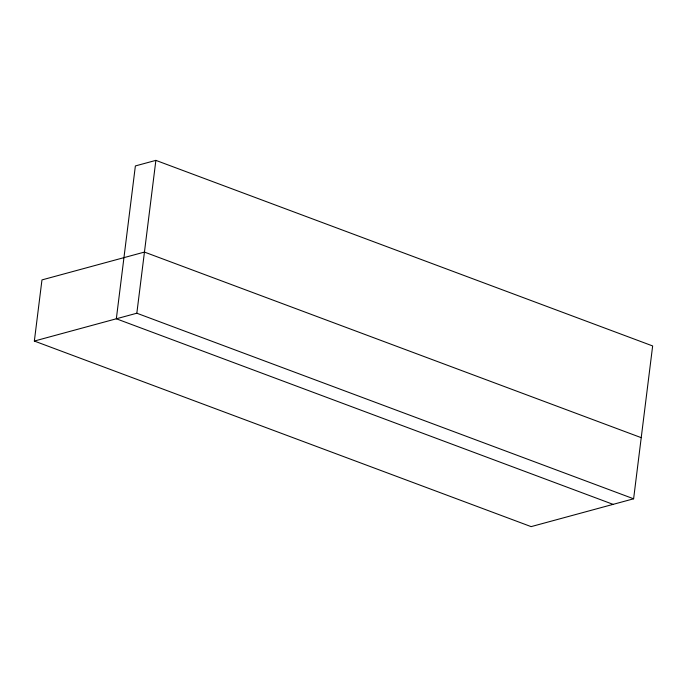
<?xml version="1.0" encoding="UTF-8"?>
<svg xmlns="http://www.w3.org/2000/svg" width="687" height="687" viewBox="0 0 687 687"><rect width="100%" height="100%" fill="white"/><g stroke="black" fill="none" stroke-linecap="round" stroke-linejoin="round"><path stroke-width="1.03" d="M613.113 504.361L116.335 318.785L135.373 165.936L155.872 160.372L652.65 345.947L633.612 498.796L531.128 526.628L34.35 341.053L41.967 279.91L144.442 252.077L641.229 437.662M34.35 341.053L136.833 313.22L155.872 160.372M136.833 313.22L633.612 498.796"/></g></svg>
